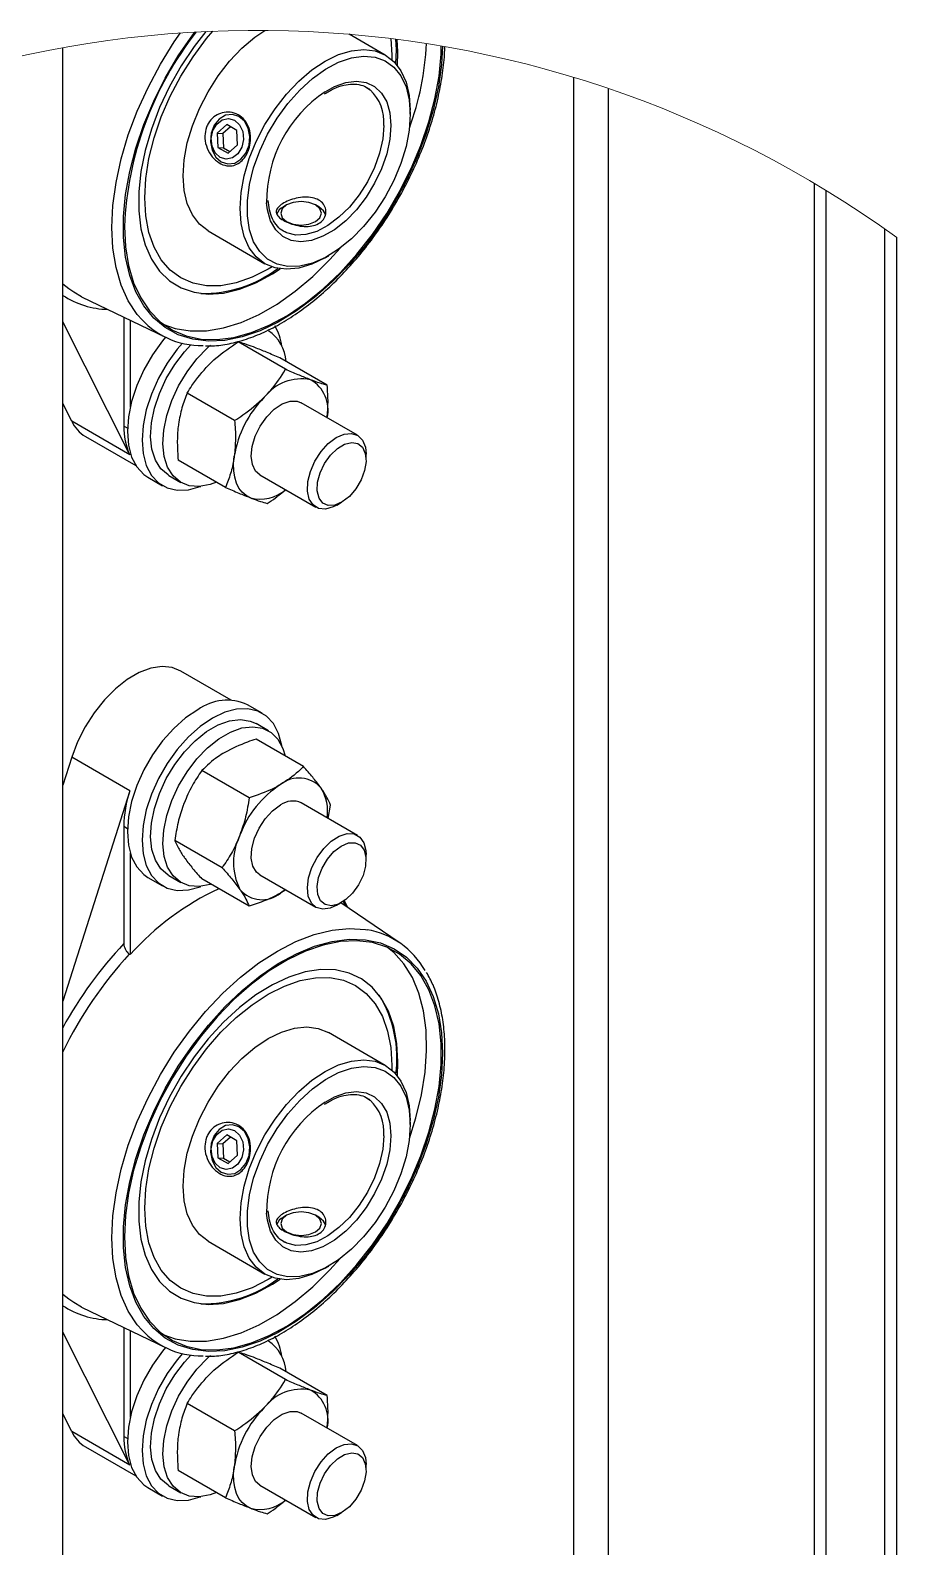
# Model space of a CAD drawing. Header units: millimetres. Extents: x -361 to 14022, y -1822 to 1455.
# Drawn here: x 4058.86 to 4079.74, y 468.51 to 505.03 of the extents above; entities that cross this region are included whole.
import ezdxf

# ---------------------------------------------------------------- set-up
doc = ezdxf.new("R2010")
doc.units = ezdxf.units.MM

msp = doc.modelspace()

# ---------------------------------------------------------------- linework, layer by layer
at = {"color": 7, "linetype": 'Continuous', "lineweight": 25}
for p, q in [((4067.416297, 504.432674), (4066.545342, 504.935463)), ((4059.644889, 452.791997), (4059.644889, 504.612203)), ((4071.948539, 503.899499), (4071.948539, 464.349326)), ((4072.797071, 464.349326), (4072.797071, 503.626724)), ((4068.017029, 503.006967), (4068.017029, 503.104933)), ((4063.594305, 502.758737), (4063.365757, 502.556058)), ((4063.365757, 502.556058), (4063.382172, 502.211984)), ((4063.365757, 502.556058), (4063.503551, 502.543743)), ((4063.686167, 502.705701), (4063.503551, 502.543743)), ((4063.503551, 502.543743), (4063.519954, 502.19967)), ((4063.839256, 502.617331), (4063.594305, 502.758737)), ((4063.855659, 502.273246), (4063.839256, 502.617331)), ((4063.382172, 502.211984), (4063.627123, 502.070578)), ((4063.382172, 502.211984), (4063.519954, 502.19967)), ((4063.519954, 502.19967), (4063.67303, 502.1113)), ((4063.627123, 502.070578), (4063.855659, 502.273246)), ((4077.74682, 501.346823), (4077.74682, 459.369238)), ((4078.029655, 501.176663), (4078.029655, 459.205957)), ((4065.038811, 500.823482), (4064.962255, 500.779279)), ((4065.81093, 500.779279), (4065.734362, 500.823482)), ((4063.144754, 500.201507), (4064.516531, 499.4096)), ((4065.040003, 500.152429), (4064.966499, 500.189038)), ((4079.443871, 500.250169), (4079.443871, 460.022362)), ((4079.736768, 460.43057), (4079.736768, 500.041541)), ((4065.966748, 499.553367), (4066.05159, 499.60235)), ((4060.099017, 498.614593), (4059.907984, 498.720654)), ((4060.099017, 498.614593), (4062.118315, 497.63815)), ((4061.25946, 494.805737), (4059.644889, 498.007842)), ((4061.115669, 498.122986), (4061.115669, 495.494815)), ((4061.271225, 498.047765), (4061.271225, 495.964797)), ((4065.011655, 496.865519), (4063.87025, 497.524436)), ((4066.016161, 496.480902), (4064.874755, 497.13982)), ((4059.859382, 495.613976), (4059.644889, 496.039399)), ((4063.786065, 495.635696), (4062.64466, 496.294614)), ((4066.745256, 495.277329), (4065.391575, 496.058794)), ((4061.25946, 494.805737), (4059.859382, 495.613976)), ((4060.192036, 495.250018), (4061.404859, 494.549867)), ((4063.564967, 494.021245), (4062.423562, 494.680162)), ((4066.952406, 494.684287), (4066.952406, 494.819482)), ((4061.697673, 494.265362), (4062.051224, 494.061252)), ((4062.196218, 494.312414), (4062.493204, 494.140967)), ((4064.39166, 494.326695), (4065.745341, 493.54523)), ((4066.245412, 493.594797), (4066.362499, 493.662413)), ((4063.704669, 488.898512), (4062.491845, 489.598652)), ((4064.451026, 488.583108), (4064.097475, 488.787218)), ((4064.60303, 488.160511), (4064.306044, 488.331958)), ((4065.443765, 487.299438), (4064.30236, 487.958356)), ((4059.859382, 487.522968), (4059.644889, 486.8499)), ((4061.25946, 486.714729), (4059.859382, 487.522968)), ((4064.137374, 486.545273), (4062.995969, 487.20419)), ((4061.25946, 486.714729), (4059.644889, 481.648477)), ((4066.745256, 485.642143), (4065.391575, 486.423608)), ((4066.03701, 486.051007), (4066.096961, 486.370059)), ((4061.115669, 485.859629), (4061.115669, 483.035751)), ((4063.484167, 484.861728), (4062.342774, 485.520645)), ((4061.271225, 485.210033), (4061.271225, 482.768901)), ((4066.952406, 485.049101), (4066.952406, 485.184296)), ((4061.697673, 484.630175), (4062.051224, 484.426077)), ((4062.196218, 484.677227), (4062.493204, 484.505781)), ((4064.39166, 484.691509), (4065.745341, 483.910044)), ((4064.137374, 483.932348), (4062.995969, 484.591266)), ((4065.007412, 484.336038), (4064.891612, 484.25109)), ((4065.016209, 484.33096), (4064.891612, 484.25109)), ((4066.245412, 483.959623), (4066.362499, 484.027227)), ((4067.751037, 483.062442), (4066.345333, 484.017321)), ((4066.423236, 484.065922), (4066.501092, 483.911522)), ((4061.271225, 482.768901), (4061.248349, 482.783838)), ((4067.416297, 480.099769), (4066.044508, 480.891677)), ((4063.594305, 478.425821), (4063.365757, 478.223141)), ((4063.839256, 478.284415), (4063.594305, 478.425821)), ((4068.017029, 478.67405), (4068.017029, 478.772016)), ((4063.365757, 478.223141), (4063.382172, 477.879067)), ((4063.365757, 478.223141), (4063.503551, 478.210827)), ((4063.686167, 478.372784), (4063.503551, 478.210827)), ((4063.503551, 478.210827), (4063.519954, 477.866753)), ((4063.855659, 477.940329), (4063.839256, 478.284415)), ((4063.382172, 477.879067), (4063.627123, 477.737661)), ((4063.382172, 477.879067), (4063.519954, 477.866753)), ((4063.519954, 477.866753), (4063.67303, 477.778383)), ((4063.627123, 477.737661), (4063.855659, 477.940329)), ((4065.038811, 476.490565), (4064.962255, 476.446362)), ((4065.81093, 476.446362), (4065.734362, 476.490565)), ((4063.144754, 475.868591), (4064.516531, 475.076683)), ((4065.040003, 475.819512), (4064.966499, 475.856121)), ((4065.966748, 475.22045), (4066.05159, 475.269433)), ((4060.099017, 474.281689), (4059.907984, 474.387737)), ((4060.099017, 474.281689), (4062.118315, 473.305233)), ((4061.25946, 470.472821), (4059.644889, 473.674925)), ((4061.115669, 473.790069), (4061.115669, 471.161898)), ((4061.271225, 473.714848), (4061.271225, 471.631881)), ((4065.011655, 472.532602), (4063.87025, 473.191532)), ((4066.016161, 472.147985), (4064.874755, 472.806903)), ((4063.786065, 471.30278), (4062.64466, 471.961697)), ((4059.859382, 471.28106), (4059.644889, 471.706482)), ((4066.745256, 470.944413), (4065.391575, 471.725877)), ((4061.25946, 470.472821), (4059.859382, 471.28106)), ((4060.192036, 470.917102), (4061.404859, 470.21695)), ((4066.952406, 470.35137), (4066.952406, 470.486565)), ((4063.564967, 469.688328), (4062.423562, 470.347246)), ((4061.697673, 469.932445), (4062.051224, 469.728347)), ((4062.196218, 469.979497), (4062.493204, 469.80805)), ((4064.39166, 469.993778), (4065.745341, 469.212314)), ((4066.245412, 469.261881), (4066.362499, 469.329496))]:
    msp.add_line(p, q, dxfattribs=at)
at = {"color": 8, "linetype": 'Continuous', "lineweight": 25}
for p, q in [((4067.547595, 504.830964), (4067.571043, 504.431303)), ((4067.571043, 504.431303), (4067.569589, 504.323121)), ((4061.201929, 495.445009), (4061.115669, 495.494815)), ((4061.115669, 485.859629), (4061.201929, 485.809835)), ((4067.571043, 480.098387), (4067.569589, 479.990204)), ((4061.201929, 471.112092), (4061.115669, 471.161898))]:
    msp.add_line(p, q, dxfattribs=at)
at = {"color": 8, "linetype": 'Continuous', "lineweight": 25, "flags": 128}
for points in [[(4061.458324, 498.164328), (4061.439764, 498.187383), (4061.223506, 498.514398), (4061.052417, 498.892613), (4060.928642, 499.317261), (4060.853755, 499.783011), (4060.828685, 500.284), (4060.853755, 500.813945), (4060.928642, 501.366158), (4061.052417, 501.933714), (4061.223506, 502.509459), (4061.439764, 503.086158), (4061.698483, 503.656574), (4061.996399, 504.213508), (4062.329768, 504.749986), (4062.484561, 504.966172)], [(4064.688062, 499.331637), (4064.594625, 499.276014), (4064.206134, 499.081143), (4063.824283, 498.948403), (4063.455605, 498.880096), (4063.106429, 498.877366), (4062.782704, 498.940261), (4062.489997, 499.06772), (4062.233292, 499.257537), (4062.016987, 499.506493), (4061.844789, 499.810298), (4061.719643, 500.16379), (4061.643683, 500.560888), (4061.61822, 500.99481), (4061.643683, 501.45814), (4061.719643, 501.942929), (4061.844789, 502.440902), (4062.016987, 502.943536), (4062.233292, 503.442224), (4062.489997, 503.928431), (4062.782704, 504.393848), (4063.106429, 504.8305), (4063.261961, 505.00886)], [(4065.965854, 503.551098), (4066.189586, 503.675683), (4066.461514, 503.77396), (4066.71946, 503.807481), (4066.954659, 503.775092), (4067.159091, 503.677901), (4067.325806, 503.519209), (4067.449104, 503.304442), (4067.524814, 503.040894), (4067.550336, 502.737542)], [(4067.550336, 502.737542), (4067.524814, 502.404734), (4067.449104, 502.053769), (4067.325806, 501.69663), (4067.159091, 501.345476), (4066.954659, 501.01225), (4066.71946, 500.708302), (4066.461514, 500.443991), (4066.189586, 500.228318), (4065.912949, 500.068625), (4065.641033, 499.970349), (4065.383076, 499.936827), (4065.147888, 499.969216), (4064.943444, 500.066408), (4064.776742, 500.225099), (4064.653431, 500.439866), (4064.577734, 500.703414), (4064.556657, 500.876077)], [(4067.38063, 502.737542), (4067.355072, 502.413734), (4067.279326, 502.072116), (4067.156135, 501.725038), (4066.989934, 501.385041), (4066.786741, 501.064428), (4066.553902, 500.774785), (4066.299831, 500.526567), (4066.033708, 500.328751), (4065.765153, 500.18849), (4065.503871, 500.110849), (4065.259313, 500.098642), (4065.040301, 500.15231), (4065.040003, 500.152429)], [(4059.907984, 498.720654), (4059.790384, 498.801108), (4059.644889, 498.919733)], [(4066.39651, 484.048005), (4066.428303, 484.003039), (4066.479014, 483.926519)], [(4061.458324, 473.831411), (4061.439764, 473.854466), (4061.223506, 474.181481), (4061.052417, 474.559697), (4060.928642, 474.984344), (4060.853755, 475.450095), (4060.828685, 475.951084), (4060.853755, 476.481028), (4060.928642, 477.033242), (4061.052417, 477.600797), (4061.223506, 478.176542), (4061.439764, 478.753241), (4061.698483, 479.323657), (4061.996399, 479.880591), (4062.329768, 480.417069), (4062.694394, 480.926319), (4063.085686, 481.40194), (4063.498746, 481.83796), (4063.928353, 482.228895), (4064.369117, 482.569822), (4064.815508, 482.85646), (4065.261888, 483.085211), (4065.702652, 483.253177), (4066.13227, 483.35826), (4066.545319, 483.399149), (4066.936623, 483.375307), (4066.975521, 483.369168)], [(4064.688062, 474.998721), (4064.594625, 474.943097), (4064.206134, 474.748226), (4063.824283, 474.615498), (4063.455605, 474.54718), (4063.106429, 474.54445), (4062.782704, 474.607345), (4062.489997, 474.734803), (4062.233292, 474.92462), (4062.016987, 475.173577), (4061.844789, 475.477382), (4061.719643, 475.830873), (4061.643683, 476.227971), (4061.61822, 476.661893), (4061.643683, 477.125224), (4061.719643, 477.610012), (4061.844789, 478.107985), (4062.016987, 478.610619), (4062.233292, 479.109307), (4062.489997, 479.595514), (4062.782704, 480.060931), (4063.106429, 480.497583), (4063.455605, 480.898007), (4063.824283, 481.25536), (4064.206134, 481.563505), (4064.594625, 481.817182), (4064.983129, 482.012053), (4065.36498, 482.144781), (4065.733658, 482.2131), (4066.082834, 482.21583), (4066.406559, 482.152935), (4066.699266, 482.025476), (4066.955971, 481.835647), (4067.172276, 481.586703), (4067.344474, 481.282886), (4067.46962, 480.929407), (4067.54558, 480.532308), (4067.571043, 480.098387), (4067.571043, 480.098387)], [(4065.965854, 479.218181), (4066.189586, 479.342767), (4066.461514, 479.441043), (4066.71946, 479.474564), (4066.954659, 479.442175), (4067.159091, 479.344984), (4067.325806, 479.186293), (4067.449104, 478.971525), (4067.524814, 478.707977), (4067.550336, 478.404625)], [(4067.550336, 478.404625), (4067.524814, 478.071817), (4067.449104, 477.720865), (4067.325806, 477.363726), (4067.159091, 477.012559), (4066.954659, 476.679333), (4066.71946, 476.375385), (4066.461514, 476.111074), (4066.189586, 475.895401), (4065.912949, 475.735708), (4065.641033, 475.637432), (4065.383076, 475.60391), (4065.147888, 475.636299), (4064.943444, 475.733491), (4064.776742, 475.892182), (4064.653431, 476.10695), (4064.577734, 476.370498), (4064.556657, 476.54316)], [(4067.38063, 478.404625), (4067.355072, 478.080817), (4067.279326, 477.739199), (4067.156135, 477.392121), (4066.989934, 477.052124), (4066.786741, 476.731511), (4066.553902, 476.441868), (4066.299831, 476.193651), (4066.033708, 475.995835), (4065.765153, 475.855573), (4065.503871, 475.777932), (4065.259313, 475.765725), (4065.040301, 475.819393), (4065.040003, 475.819512)], [(4059.907984, 474.387737), (4059.790384, 474.468192), (4059.644889, 474.586817)]]:
    msp.add_lwpolyline(points, dxfattribs=at)
at = {"color": 7, "linetype": 'Continuous', "lineweight": 25, "flags": 128}
for points in [[(4068.791198, 504.646929), (4068.77011, 504.208907), (4068.69521, 503.665884), (4068.571471, 503.10777), (4068.400477, 502.541848), (4068.184494, 501.975497), (4067.926311, 501.416107), (4067.629313, 500.870963), (4067.29735, 500.347169), (4066.934763, 499.851557), (4066.546284, 499.390586), (4066.136979, 498.970266), (4065.712165, 498.596092), (4065.277397, 498.272916), (4064.838325, 498.004969), (4064.400696, 497.795733), (4063.970207, 497.647937), (4063.552462, 497.563525), (4063.152908, 497.543581), (4062.776767, 497.588356), (4062.428926, 497.69729), (4062.11394, 497.868951), (4061.835896, 498.101099), (4061.598419, 498.390706), (4061.404621, 498.734005), (4061.257004, 499.126514), (4061.157524, 499.56313), (4061.107456, 500.038131), (4061.107456, 500.545355), (4061.157524, 501.078173), (4061.257004, 501.629647), (4061.404621, 502.192577), (4061.598419, 502.759643), (4061.835896, 503.323432), (4062.11394, 503.876599), (4062.428926, 504.411944), (4062.776767, 504.922481), (4062.828111, 504.98788)], [(4063.089274, 505.001362), (4062.80682, 504.640587), (4062.493753, 504.171558), (4062.215184, 503.67858), (4061.975693, 503.169747), (4061.779188, 502.653416), (4061.628925, 502.138062), (4061.527359, 501.63215), (4061.476146, 501.143988), (4061.476146, 500.681599), (4061.527359, 500.252553), (4061.628925, 499.863919), (4061.779188, 499.522062), (4061.975693, 499.232598), (4062.215184, 499.000283), (4062.493753, 498.828944), (4062.80682, 498.721369), (4063.149249, 498.679336), (4063.5154, 498.703547), (4063.899278, 498.793586), (4064.294564, 498.947986), (4064.694785, 499.164208), (4064.88155, 499.28542)], [(4063.144754, 500.201507), (4063.144635, 500.201579), (4062.935649, 500.363489), (4062.767529, 500.583251), (4062.644385, 500.855454), (4062.569272, 501.173409), (4062.544023, 501.529261), (4062.569272, 501.914271), (4062.644385, 502.318939), (4062.767529, 502.733322), (4062.935649, 503.147205), (4063.144635, 503.550394), (4063.389312, 503.932961), (4063.663672, 504.285499), (4063.960957, 504.599317), (4064.273845, 504.86668), (4064.517104, 505.029221)], [(4067.670654, 504.2219), (4067.683732, 504.560157), (4067.669355, 504.81561)], [(4067.706381, 504.178687), (4067.71953, 504.517015), (4067.702626, 504.811319)], [(4061.129807, 500.304647), (4061.154698, 499.81639), (4061.229037, 499.36324), (4061.351871, 498.951097), (4061.521577, 498.585328), (4061.735963, 498.270722), (4061.992215, 498.011359), (4062.28702, 497.810622), (4062.616502, 497.671147), (4062.976383, 497.594734), (4063.361978, 497.582396), (4063.768243, 497.634276), (4064.189886, 497.749706), (4064.621424, 497.927173), (4065.057217, 498.164376), (4065.491592, 498.458215), (4065.918886, 498.804863), (4066.333519, 499.199804), (4066.730093, 499.637874), (4067.103445, 500.113388), (4067.448687, 500.620123), (4067.761337, 501.151474), (4068.037318, 501.70054), (4068.273019, 502.260133), (4068.465387, 502.822967), (4068.611895, 503.381713), (4068.710636, 503.929087), (4068.760335, 504.457935), (4068.760335, 504.652234)], [(4065.966748, 499.553367), (4065.966414, 499.553176), (4065.645634, 499.397143), (4065.332746, 499.303254), (4065.035461, 499.273833), (4064.761101, 499.309595), (4064.516424, 499.40966), (4064.307438, 499.57157), (4064.139318, 499.791332), (4064.016174, 500.063547), (4063.941061, 500.38149), (4063.915812, 500.737341), (4063.941061, 501.122352), (4064.016174, 501.527031), (4064.139318, 501.941403), (4064.307438, 502.355286), (4064.516424, 502.758475), (4064.761101, 503.141054), (4065.035461, 503.493579), (4065.332746, 503.807398), (4065.645634, 504.074772), (4065.966414, 504.289111), (4066.287207, 504.445144), (4066.600095, 504.539021), (4066.897379, 504.568442), (4067.17174, 504.532679), (4067.416417, 504.432615), (4067.625391, 504.270705), (4067.793523, 504.050942), (4067.916667, 503.778728), (4067.99178, 503.460785), (4068.017029, 503.104933), (4068.017029, 503.104933)], [(4067.991578, 503.356393), (4068.017029, 503.006967), (4067.991578, 502.628132), (4067.915868, 502.229734), (4067.791866, 501.822062), (4067.62278, 501.41569), (4067.412995, 501.021143), (4067.167949, 500.648638), (4066.893982, 500.307818), (4066.598176, 500.007518), (4066.28822, 499.75551), (4065.972113, 499.558314), (4065.658068, 499.421056), (4065.354203, 499.347278), (4065.068387, 499.338885), (4064.808034, 499.396106), (4064.579879, 499.517461), (4064.389836, 499.699803), (4064.242815, 499.938401), (4064.142632, 500.227078), (4064.091884, 500.558372), (4064.091884, 500.923689), (4064.142632, 501.313563), (4064.242815, 501.717909), (4064.389836, 502.126249), (4064.579879, 502.52802), (4064.808034, 502.912792), (4065.068387, 503.27061), (4065.354203, 503.592213), (4065.658068, 503.869267), (4065.972113, 504.094597), (4066.28822, 504.262372), (4066.598176, 504.368242), (4066.893982, 504.409452), (4067.167949, 504.384955), (4067.412995, 504.295381), (4067.62278, 504.143043), (4067.791866, 503.931888), (4067.915868, 503.667386), (4067.991578, 503.356393)], [(4066.966342, 503.653236), (4066.989934, 503.638955), (4067.049598, 503.596409)], [(4063.332557, 501.978727), (4063.464867, 501.861986), (4063.622772, 501.81119), (4063.787209, 501.832457), (4063.938355, 501.923247), (4064.057981, 502.072581), (4064.131652, 502.262469), (4064.150487, 502.469989), (4064.112209, 502.670129), (4064.021443, 502.838739), (4063.889133, 502.95548), (4063.731228, 503.006276), (4063.566791, 502.984997), (4063.415646, 502.894207), (4063.296019, 502.744873), (4063.222348, 502.554985), (4063.203513, 502.347465), (4063.241791, 502.147325), (4063.332557, 501.978727)], [(4063.638269, 502.905472), (4063.784575, 502.862759), (4063.904404, 502.751835), (4063.979517, 502.589579), (4063.998496, 502.40068), (4063.958429, 502.213927), (4063.865434, 502.057715), (4063.733648, 501.955851), (4063.583147, 501.923843), (4063.436853, 501.966556), (4063.317024, 502.07748), (4063.241898, 502.239736), (4063.222932, 502.428623), (4063.262986, 502.615388), (4063.355993, 502.771588), (4063.487779, 502.873453), (4063.638269, 502.905472)], [(4064.932274, 500.514146), (4065.038871, 500.422045), (4065.198409, 500.360509), (4065.386592, 500.338908), (4065.574776, 500.360509), (4065.734314, 500.422045), (4065.840911, 500.514146), (4065.878343, 500.622781), (4065.840911, 500.731417), (4065.734314, 500.823518), (4065.574776, 500.885054), (4065.386592, 500.906666), (4065.198409, 500.885054), (4065.038871, 500.823518), (4064.932274, 500.731417), (4064.894842, 500.622781), (4064.932274, 500.514146)], [(4065.979384, 500.587889), (4065.930378, 500.680776), (4065.810858, 500.779315)], [(4062.077414, 497.944375), (4062.350248, 497.850188), (4062.717008, 497.789725), (4063.108253, 497.793456), (4063.518869, 497.861322), (4063.943516, 497.992428), (4064.376639, 498.185082), (4064.812624, 498.436769), (4065.245747, 498.744198), (4065.670394, 499.103363), (4066.08101, 499.509593), (4066.327142, 499.783893)], [(4062.12027, 497.637196), (4062.049042, 497.551175), (4061.806726, 497.215362), (4061.597549, 496.853062), (4061.427878, 496.475287), (4061.302864, 496.09352), (4061.226295, 495.719369), (4061.200522, 495.364185), (4061.226295, 495.038768), (4061.302864, 494.753011), (4061.427878, 494.515594), (4061.597549, 494.333716), (4061.697673, 494.265362)], [(4062.527381, 497.494515), (4062.402605, 497.347077), (4062.160276, 497.011252), (4061.951112, 496.648963), (4061.781429, 496.271189), (4061.656415, 495.889421), (4061.579858, 495.515271), (4061.554073, 495.160087), (4061.579858, 494.834669), (4061.656415, 494.548913), (4061.781429, 494.311484), (4061.951112, 494.129618), (4062.160276, 494.008823), (4062.402605, 493.952783), (4062.670707, 493.96319), (4062.95644, 494.039722), (4062.974893, 494.046744)], [(4062.196218, 494.312414), (4062.181555, 494.321116), (4062.006496, 494.471165), (4061.875009, 494.679638), (4061.791705, 494.939228), (4061.759495, 495.240851), (4061.779498, 495.573946), (4061.851036, 495.926841), (4061.97158, 496.287199), (4062.136923, 496.642395), (4062.341272, 496.979996), (4062.577473, 497.288175), (4062.734019, 497.457369)], [(4063.349031, 494.145902), (4063.197576, 494.091292), (4062.933551, 494.043597), (4062.691044, 494.06329), (4062.478541, 494.149669), (4062.303483, 494.299718), (4062.171995, 494.508191), (4062.088691, 494.767781), (4062.056481, 495.069404), (4062.076484, 495.402499), (4062.148022, 495.755394), (4062.268566, 496.115752), (4062.433909, 496.470948), (4062.638258, 496.808549), (4062.874459, 497.116729), (4063.134252, 497.384699), (4063.200902, 497.443493)], [(4064.39166, 494.326695), (4064.291929, 494.413896), (4064.213084, 494.571265), (4064.184557, 494.774719), (4064.208483, 495.009168), (4064.28306, 495.257243), (4064.402782, 495.500525), (4064.558743, 495.720991), (4064.739405, 495.902272), (4064.931356, 496.030935), (4065.12035, 496.09743), (4065.292393, 496.096822), (4065.391575, 496.058794)], [(4066.245412, 493.594797), (4066.161346, 493.552049), (4065.975033, 493.500706), (4065.808772, 493.516906), (4065.674876, 493.599435), (4065.583288, 493.742176), (4065.540802, 493.934532), (4065.550565, 494.162258), (4065.61185, 494.408449), (4065.720116, 494.654842), (4065.867328, 494.883176), (4066.042577, 495.076509), (4066.232871, 495.220514), (4066.424071, 495.304497), (4066.602026, 495.322224), (4066.753518, 495.272406), (4066.867315, 495.158704), (4066.934978, 494.989582), (4066.952406, 494.819482)], [(4066.934287, 494.841381), (4066.951655, 494.649311), (4066.916656, 494.430073), (4066.83241, 494.20317), (4066.706406, 493.988748), (4066.549837, 493.805858), (4066.376614, 493.670758), (4066.202115, 493.595453), (4066.041874, 493.58662), (4065.9101, 493.645068), (4065.818523, 493.765589), (4065.775274, 493.937465), (4065.784191, 494.145449), (4065.844475, 494.371041), (4065.950786, 494.5942), (4066.09367, 494.795092), (4066.260432, 494.955881), (4066.436254, 495.062276), (4066.605519, 495.104822), (4066.753172, 495.079728), (4066.866111, 494.989236), (4066.934287, 494.841381)], [(4064.168273, 493.770607), (4064.060914, 493.826242), (4063.967763, 493.905266), (4063.890432, 494.00632), (4063.83022, 494.127675), (4063.788175, 494.267257), (4063.765, 494.42267), (4063.761114, 494.591256), (4063.776564, 494.770141)], [(4062.491845, 489.598652), (4062.283837, 489.681514), (4062.03643, 489.705869), (4061.767458, 489.665016), (4061.485266, 489.560219), (4061.198615, 489.394744), (4060.916423, 489.173718), (4060.647451, 488.904019), (4060.400044, 488.594027), (4060.181903, 488.253363), (4059.999799, 487.8926), (4059.859382, 487.522968)], [(4062.897574, 488.66839), (4062.602889, 488.4685), (4062.317144, 488.215133), (4062.049042, 487.916001), (4061.806726, 487.580176), (4061.597549, 487.217875), (4061.427878, 486.840113), (4061.302864, 486.458345), (4061.226295, 486.084183), (4061.200522, 485.729011), (4061.226295, 485.403593), (4061.302864, 485.117837), (4061.427878, 484.880408), (4061.597549, 484.698542), (4061.697673, 484.630175)], [(4064.925503, 487.790485), (4064.922403, 487.809702), (4064.845835, 488.095458), (4064.72082, 488.332876), (4064.55115, 488.514753), (4064.341973, 488.635536), (4064.099657, 488.691588), (4063.831555, 488.681181), (4063.545822, 488.604637), (4063.251125, 488.464292)], [(4063.251125, 488.464292), (4062.95644, 488.264402), (4062.670707, 488.011034), (4062.402605, 487.711891), (4062.160276, 487.376078), (4061.951112, 487.013777), (4061.781429, 486.636003), (4061.656415, 486.254247), (4061.579858, 485.880085), (4061.554073, 485.524901), (4061.579858, 485.199483), (4061.656415, 484.913727), (4061.781429, 484.676309), (4061.951112, 484.494432), (4062.160276, 484.373649), (4062.402605, 484.317597), (4062.670707, 484.328004), (4062.95644, 484.404548), (4062.974893, 484.411569)], [(4062.196218, 484.677227), (4062.181555, 484.68593), (4062.006496, 484.83599), (4061.875009, 485.044464), (4061.791705, 485.304054), (4061.759495, 485.605665), (4061.779498, 485.93876), (4061.851036, 486.291655), (4061.97158, 486.652013), (4062.136923, 487.007209), (4062.341272, 487.344809), (4062.577473, 487.652989), (4062.837266, 487.920972), (4063.111543, 488.139363), (4063.390707, 488.300522), (4063.664984, 488.398798), (4063.924777, 488.43077), (4064.160978, 488.395306), (4064.306044, 488.331958)], [(4063.218795, 484.462627), (4063.197576, 484.456106), (4062.933551, 484.40841), (4062.691044, 484.428104), (4062.478541, 484.514483), (4062.303483, 484.664544), (4062.171995, 484.873017), (4062.088691, 485.132607), (4062.056481, 485.434218), (4062.076484, 485.767313), (4062.148022, 486.12022), (4062.268566, 486.480566), (4062.433909, 486.835762), (4062.638258, 487.173363), (4062.874459, 487.481542), (4063.134252, 487.749525), (4063.408529, 487.967916), (4063.687693, 488.129075), (4063.96197, 488.227352), (4064.221763, 488.259323), (4064.457964, 488.223859), (4064.662324, 488.122197), (4064.827668, 487.957903), (4064.948212, 487.736734), (4065.003263, 487.553736)], [(4064.39166, 484.691509), (4064.313935, 484.753188), (4064.225339, 484.899481), (4064.186155, 485.094579), (4064.199304, 485.324021), (4064.263784, 485.570784), (4064.374839, 485.816558), (4064.52422, 486.043127), (4064.700841, 486.233683), (4064.891612, 486.3741)], [(4066.245412, 483.959623), (4066.089009, 483.889528), (4065.908753, 483.863684), (4065.753447, 483.905514), (4065.634631, 484.011908), (4065.561091, 484.174975), (4065.53831, 484.382637), (4065.567957, 484.61947), (4065.64784, 484.867915), (4065.772032, 485.109564), (4065.931319, 485.326465), (4066.1139, 485.502561), (4066.306232, 485.624774), (4066.494035, 485.684045), (4066.663395, 485.675975), (4066.80175, 485.601159), (4066.898822, 485.465165), (4066.898822, 485.465165)], [(4066.817068, 485.405179), (4066.907703, 485.283454), (4066.949879, 485.110637), (4066.939866, 484.902092), (4066.878532, 484.676345), (4066.771339, 484.45346), (4066.627811, 484.253224), (4066.460704, 484.093448), (4066.284858, 483.988317), (4066.115903, 483.947178), (4065.968846, 483.97369), (4065.856766, 484.065493), (4065.789603, 484.214421), (4065.773343, 484.407254), (4065.809428, 484.626861), (4065.894639, 484.853717), (4066.021406, 485.067662), (4066.178488, 485.249694), (4066.351902, 485.38365), (4066.526245, 485.457607), (4066.686033, 485.464998), (4066.817068, 485.405179)], [(4066.898822, 485.465165), (4066.947435, 485.278054), (4066.952406, 485.184296)], [(4068.77011, 480.88878), (4068.795191, 480.396863), (4068.77011, 479.876002), (4068.69521, 479.332968), (4068.571471, 478.774854), (4068.400477, 478.208931), (4068.184494, 477.64258), (4067.926311, 477.08319), (4067.629313, 476.538046), (4067.29735, 476.014253), (4066.934763, 475.51864), (4066.546284, 475.05767), (4066.136979, 474.637349), (4065.712165, 474.263175), (4065.277397, 473.939999), (4064.838325, 473.672052), (4064.400696, 473.462816), (4063.970207, 473.31502), (4063.552462, 473.230608), (4063.152908, 473.210665), (4062.776767, 473.25544), (4062.428926, 473.364373), (4062.11394, 473.536034), (4061.835896, 473.768183), (4061.598419, 474.05779), (4061.404621, 474.401089), (4061.257004, 474.793597), (4061.157524, 475.230213), (4061.107456, 475.705214), (4061.107456, 476.212438), (4061.157524, 476.745256), (4061.257004, 477.29673), (4061.404621, 477.85966), (4061.598419, 478.426727), (4061.835896, 478.990515), (4062.11394, 479.543682), (4062.428926, 480.079027), (4062.776767, 480.589565), (4063.152908, 481.068631), (4063.552462, 481.509992), (4063.970207, 481.9079), (4064.400696, 482.257148), (4064.838325, 482.553192), (4065.277397, 482.792171), (4065.712165, 482.970973), (4066.136979, 483.087262), (4066.546284, 483.139535), (4066.934763, 483.127089), (4067.29735, 483.050116), (4067.629313, 482.909592), (4067.926311, 482.707353), (4068.184494, 482.446047), (4068.400477, 482.129081), (4068.571471, 481.760569), (4068.69521, 481.34534), (4068.77011, 480.88878)], [(4061.154698, 476.488729), (4061.129807, 475.971731), (4061.154698, 475.483473), (4061.229037, 475.030323), (4061.351871, 474.618181), (4061.521577, 474.252411), (4061.735963, 473.937806), (4061.992215, 473.678442), (4062.28702, 473.477705), (4062.616502, 473.33823), (4062.976383, 473.261817), (4063.361978, 473.249479), (4063.768243, 473.301359), (4064.189886, 473.416789), (4064.621424, 473.594256), (4065.057217, 473.831459), (4065.491592, 474.125298), (4065.918886, 474.471947), (4066.333519, 474.866887), (4066.730093, 475.304969), (4067.103445, 475.780471), (4067.448687, 476.287206), (4067.761337, 476.81857), (4068.037318, 477.367624), (4068.273019, 477.927216), (4068.465387, 478.490051), (4068.611895, 479.048797), (4068.710636, 479.59617), (4068.760335, 480.125018), (4068.760335, 480.628463), (4068.710636, 481.099935), (4068.611895, 481.533297), (4068.465387, 481.922885), (4068.273019, 482.263633), (4068.037318, 482.551082), (4067.761337, 482.781502), (4067.448687, 482.951887), (4067.103445, 483.06001), (4066.730093, 483.104463), (4066.333519, 483.084663), (4065.918886, 483.000871), (4065.491592, 482.854184), (4065.057217, 482.646509), (4064.621424, 482.380553), (4064.189886, 482.059785), (4063.768243, 481.688376), (4063.361978, 481.271191), (4062.976383, 480.813654), (4062.616502, 480.321737), (4062.28702, 479.801842), (4061.992215, 479.260751), (4061.735963, 478.705521), (4061.521577, 478.143378), (4061.351871, 477.581676), (4061.229037, 477.027722), (4061.154698, 476.488729)], [(4067.997622, 478.344639), (4068.152844, 478.834518), (4068.287562, 479.391094), (4068.374144, 479.934486), (4068.411457, 480.457624), (4068.398999, 480.953678), (4068.336951, 481.416186), (4068.226122, 481.839105), (4068.067943, 482.216938), (4067.864489, 482.544752), (4067.618417, 482.818266), (4067.4654, 482.944723)], [(4067.706381, 479.84577), (4067.71953, 480.18411), (4067.693876, 480.63074), (4067.617332, 481.040426), (4067.491149, 481.406422), (4067.317413, 481.722732), (4067.098974, 481.984158), (4066.839396, 482.186397), (4066.54297, 482.326146), (4066.214561, 482.401105), (4065.859543, 482.410034), (4065.483748, 482.352789), (4065.093361, 482.230314), (4064.694785, 482.044621), (4064.294564, 481.798764), (4063.899278, 481.496759), (4063.5154, 481.14359), (4063.149249, 480.745049), (4062.80682, 480.30767), (4062.493753, 479.838642), (4062.215184, 479.345663), (4061.975693, 478.83683), (4061.779188, 478.320499), (4061.628925, 477.805146), (4061.527359, 477.299233), (4061.476146, 476.811071), (4061.476146, 476.348682), (4061.527359, 475.919636), (4061.628925, 475.531002), (4061.779188, 475.189145), (4061.975693, 474.899681), (4062.215184, 474.667366), (4062.493753, 474.496027), (4062.80682, 474.388452), (4063.149249, 474.346419), (4063.5154, 474.370631), (4063.899278, 474.460669), (4064.294564, 474.615069), (4064.694785, 474.831291), (4064.88155, 474.952503)], [(4063.144754, 475.868591), (4063.144635, 475.868662), (4062.935649, 476.030572), (4062.767529, 476.250335), (4062.644385, 476.522537), (4062.569272, 476.840492), (4062.544023, 477.196344), (4062.569272, 477.581354), (4062.644385, 477.986022), (4062.767529, 478.400405), (4062.935649, 478.814288), (4063.144635, 479.217478), (4063.389312, 479.600044), (4063.663672, 479.952582), (4063.960957, 480.2664), (4064.273845, 480.533763), (4064.594625, 480.748101), (4064.915418, 480.904134), (4065.228306, 480.998023), (4065.52559, 481.027444), (4065.799951, 480.991681), (4066.044508, 480.891677)], [(4065.966748, 475.22045), (4065.966414, 475.220259), (4065.645634, 475.064226), (4065.332746, 474.970337), (4065.035461, 474.940916), (4064.761101, 474.976679), (4064.516424, 475.076743), (4064.307438, 475.238653), (4064.139318, 475.458415), (4064.016174, 475.73063), (4063.941061, 476.048573), (4063.915812, 476.404425), (4063.941061, 476.789435), (4064.016174, 477.194115), (4064.139318, 477.608486), (4064.307438, 478.022369), (4064.516424, 478.425558), (4064.761101, 478.808137), (4065.035461, 479.160663), (4065.332746, 479.474481), (4065.645634, 479.741856), (4065.966414, 479.956194), (4066.287207, 480.112227), (4066.600095, 480.206104), (4066.897379, 480.235525), (4067.17174, 480.199762), (4067.416417, 480.099698), (4067.625391, 479.937788), (4067.793523, 479.718026), (4067.916667, 479.445823), (4067.99178, 479.127868), (4068.017029, 478.772016), (4068.017029, 478.772016)], [(4067.991578, 479.023476), (4068.017029, 478.67405), (4067.991578, 478.295215), (4067.915868, 477.896818), (4067.791866, 477.489146), (4067.62278, 477.082773), (4067.412995, 476.688226), (4067.167949, 476.315721), (4066.893982, 475.974902), (4066.598176, 475.674601), (4066.28822, 475.422593), (4065.972113, 475.225397), (4065.658068, 475.088139), (4065.354203, 475.014361), (4065.068387, 475.005968), (4064.808034, 475.063189), (4064.579879, 475.184544), (4064.389836, 475.366886), (4064.242815, 475.605484), (4064.142632, 475.894161), (4064.091884, 476.225456), (4064.091884, 476.590773), (4064.142632, 476.980646), (4064.242815, 477.384992), (4064.389836, 477.793344), (4064.579879, 478.195103), (4064.808034, 478.579875), (4065.068387, 478.937693), (4065.354203, 479.259296), (4065.658068, 479.536351), (4065.972113, 479.76168), (4066.28822, 479.929455), (4066.598176, 480.035325), (4066.893982, 480.076536), (4067.167949, 480.052038), (4067.412995, 479.962464), (4067.62278, 479.810127), (4067.791866, 479.598971), (4067.915868, 479.33447), (4067.991578, 479.023476)], [(4066.966342, 479.32032), (4066.989934, 479.306038), (4067.049598, 479.263492)], [(4063.332557, 477.64581), (4063.464867, 477.529069), (4063.622772, 477.478274), (4063.787209, 477.499541), (4063.938355, 477.59033), (4064.057981, 477.739664), (4064.131652, 477.929552), (4064.150487, 478.137072), (4064.112209, 478.337212), (4064.021443, 478.505822), (4063.889133, 478.622564), (4063.731228, 478.673359), (4063.566791, 478.65208), (4063.415646, 478.56129), (4063.296019, 478.411957), (4063.222348, 478.222068), (4063.203513, 478.014549), (4063.241791, 477.814408), (4063.332557, 477.64581)], [(4063.638269, 478.572555), (4063.784575, 478.529843), (4063.904404, 478.418918), (4063.979517, 478.256663), (4063.998496, 478.067764), (4063.958429, 477.88101), (4063.865434, 477.724799), (4063.733648, 477.622946), (4063.583147, 477.590927), (4063.436853, 477.633639), (4063.317024, 477.744563), (4063.241898, 477.906819), (4063.222932, 478.095706), (4063.262986, 478.282472), (4063.355993, 478.438671), (4063.487779, 478.540536), (4063.638269, 478.572555)], [(4064.932274, 476.181229), (4065.038871, 476.089128), (4065.198409, 476.027592), (4065.386592, 476.005991), (4065.574776, 476.027592), (4065.734314, 476.089128), (4065.840911, 476.181229), (4065.878343, 476.289864), (4065.840911, 476.3985), (4065.734314, 476.490601), (4065.574776, 476.552137), (4065.386592, 476.573749), (4065.198409, 476.552137), (4065.038871, 476.490601), (4064.932274, 476.3985), (4064.894842, 476.289864), (4064.932274, 476.181229)], [(4065.979384, 476.254984), (4065.930378, 476.34786), (4065.810858, 476.446398)], [(4062.077414, 473.611458), (4062.350248, 473.517271), (4062.717008, 473.456808), (4063.108253, 473.460539), (4063.518869, 473.528405), (4063.943516, 473.659511), (4064.376639, 473.852166), (4064.812624, 474.103852), (4065.245747, 474.411281), (4065.670394, 474.770447), (4066.08101, 475.176676), (4066.327142, 475.450977)], [(4062.12027, 473.30428), (4062.049042, 473.218258), (4061.806726, 472.882446), (4061.597549, 472.520145), (4061.427878, 472.142371), (4061.302864, 471.760615), (4061.226295, 471.386453), (4061.200522, 471.031268), (4061.226295, 470.705851), (4061.302864, 470.420094), (4061.427878, 470.182677), (4061.597549, 470.0008), (4061.697673, 469.932445)], [(4062.527381, 473.161598), (4062.402605, 473.01416), (4062.160276, 472.678347), (4061.951112, 472.316047), (4061.781429, 471.938272), (4061.656415, 471.556505), (4061.579858, 471.182354), (4061.554073, 470.82717), (4061.579858, 470.501753), (4061.656415, 470.215996), (4061.781429, 469.978579), (4061.951112, 469.796701), (4062.160276, 469.675907), (4062.402605, 469.619866), (4062.670707, 469.630273), (4062.95644, 469.706806), (4062.974893, 469.713827)], [(4062.196218, 469.979497), (4062.181555, 469.988199), (4062.006496, 470.138248), (4061.875009, 470.346721), (4061.791705, 470.606311), (4061.759495, 470.907935), (4061.779498, 471.241029), (4061.851036, 471.593924), (4061.97158, 471.954282), (4062.136923, 472.309478), (4062.341272, 472.647079), (4062.577473, 472.955259), (4062.734019, 473.124452)], [(4063.349031, 469.812985), (4063.197576, 469.758376), (4062.933551, 469.71068), (4062.691044, 469.730373), (4062.478541, 469.816752), (4062.303483, 469.966813), (4062.171995, 470.175274), (4062.088691, 470.434864), (4062.056481, 470.736488), (4062.076484, 471.069582), (4062.148022, 471.422478), (4062.268566, 471.782835), (4062.433909, 472.138031), (4062.638258, 472.475632), (4062.874459, 472.783812), (4063.134252, 473.051782), (4063.200902, 473.110577)], [(4064.39166, 469.993778), (4064.291929, 470.08098), (4064.213084, 470.238348), (4064.184557, 470.441802), (4064.208483, 470.676251), (4064.28306, 470.924326), (4064.402782, 471.167608), (4064.558743, 471.388074), (4064.739405, 471.569355), (4064.931356, 471.698018), (4065.12035, 471.764513), (4065.292393, 471.763905), (4065.391575, 471.725877)], [(4066.245412, 469.261881), (4066.161346, 469.219132), (4065.975033, 469.167789), (4065.808772, 469.183989), (4065.674876, 469.266518), (4065.583288, 469.409259), (4065.540802, 469.601615), (4065.550565, 469.829341), (4065.61185, 470.075532), (4065.720116, 470.321926), (4065.867328, 470.550259), (4066.042577, 470.743593), (4066.232871, 470.887597), (4066.424071, 470.97158), (4066.602026, 470.989307), (4066.753518, 470.939489), (4066.867315, 470.825787), (4066.934978, 470.656665), (4066.952406, 470.486565)], [(4066.934287, 470.508464), (4066.951655, 470.316394), (4066.916656, 470.097156), (4066.83241, 469.870253), (4066.706406, 469.655832), (4066.549837, 469.472941), (4066.376614, 469.337841), (4066.202115, 469.262536), (4066.041874, 469.253715), (4065.9101, 469.312151), (4065.818523, 469.432672), (4065.775274, 469.604548), (4065.784191, 469.812532), (4065.844475, 470.038124), (4065.950786, 470.261284), (4066.09367, 470.462175), (4066.260432, 470.622965), (4066.436254, 470.729359), (4066.605519, 470.771905), (4066.753172, 470.746811), (4066.866111, 470.65632), (4066.934287, 470.508464)], [(4064.168273, 469.437691), (4064.060914, 469.493326), (4063.967763, 469.572349), (4063.890432, 469.673403), (4063.83022, 469.794758), (4063.788175, 469.93434), (4063.765, 470.089754), (4063.761114, 470.258339), (4063.776564, 470.437225)]]:
    msp.add_lwpolyline(points, dxfattribs=at)
at = {"color": 7, "linetype": 'Continuous', "lineweight": 18}
for centre, radius, start, end in [((4064.316479, 478.702151), 26.327835, 54.1473368, 122.5282362), ((4064.316479, 478.702102), 26.327881, 151.1841241, 259.7793821)]:
    msp.add_arc(centre, radius, start, end, dxfattribs=at)
at = {"color": 7, "linetype": 'Continuous', "lineweight": 25}
for centre, radius, start, end in [((4069.248205, 499.966322), 8.125445, 141.8126886, 177.6136442), ((4061.563913, 505.026603), 6.849133, 339.9420777, 357.3544621), ((4067.741957, 500.906758), 3.185447, 123.8877552, 180.5518577), ((4065.111217, 500.477465), 0.336573, 116.2688383, 159.5057639), ((4063.022012, 501.693415), 3.001498, 269.0634189, 306.9501708), ((4062.988266, 499.412945), 1.974782, 219.2186001, 271.0374009), ((4064.044254, 496.984791), 0.984784, 3.9187909, 55.4302115), ((4063.563403, 497.227413), 1.376453, 8.2814487, 29.6885023), ((4065.400454, 495.498506), 1.136797, 79.1233933, 142.390128), ((4065.198759, 495.88663), 0.838794, 347.0212639, 60.2516411), ((4066.349245, 494.35662), 2.605704, 135.2128771, 170.8686398), ((4060.61493, 495.970539), 0.835457, 205.2638343, 239.5901064), ((4062.649805, 495.455403), 1.534642, 178.5283934, 205.0452311), ((4064.405476, 494.678264), 0.93814, 255.3541295, 310.6173371), ((4063.600417, 487.688813), 1.205636, 65.6519558, 125.6593193), ((4066.216127, 484.79606), 2.455774, 122.6392188, 159.7717351), ((4065.336716, 486.3192), 0.703529, 40.5335595, 129.2476857), ((4063.96348, 485.820392), 2.848081, 161.6987055, 179.2106348), ((4065.183998, 485.970626), 0.498278, 65.3804906, 125.9297709), ((4064.93023, 486.214138), 1.096354, 352.0793635, 30.8548192), ((4065.218411, 484.991934), 1.460788, 153.4370256, 206.5629744), ((4066.108215, 478.480854), 6.46404, 114.6958798, 138.4426385), ((4064.446513, 484.795917), 0.703526, 220.5338851, 309.2472364), ((4066.645204, 481.416281), 1.980625, 29.2559701, 80.3996839), ((4064.79321, 480.273532), 2.903026, 352.3879689, 31.619309), ((4067.741957, 476.573841), 3.185447, 123.8877552, 180.5518577), ((4065.111217, 476.144548), 0.336573, 116.2688383, 159.5057639), ((4063.022132, 477.36027), 3.001243, 269.0530645, 306.950943), ((4062.98828, 475.08006), 1.974813, 219.2190421, 271.0369588), ((4064.044254, 472.651874), 0.984784, 3.9187909, 55.4302115), ((4063.563403, 472.894496), 1.376453, 8.2814487, 29.6885023), ((4065.400454, 471.16559), 1.136797, 79.1233933, 142.390128), ((4065.198759, 471.553713), 0.838794, 347.0212639, 60.2516411), ((4066.349312, 470.023669), 2.605775, 135.2133827, 170.8681342), ((4060.61493, 471.637622), 0.835457, 205.2638343, 239.5901064), ((4062.649805, 471.122486), 1.534642, 178.5283934, 205.0452311), ((4064.405476, 470.345347), 0.93814, 255.3541295, 310.6173371)]:
    msp.add_arc(centre, radius, start, end, dxfattribs=at)
at = {"color": 8, "linetype": 'Continuous', "lineweight": 25}
for centre, radius, start, end in [((4066.33045, 502.826), 1.053899, 355.1852531, 46.9709613), ((4060.796085, 500.42781), 2.121139, 237.1306434, 268.3207197), ((4068.386324, 476.209972), 9.972647, 136.8076241, 151.2278995), ((4068.425509, 476.17124), 9.759, 137.3444157, 154.1246857), ((4066.330487, 478.493098), 1.053863, 355.1842911, 46.9719233), ((4060.796085, 476.094893), 2.121139, 237.1306434, 268.3207197)]:
    msp.add_arc(centre, radius, start, end, dxfattribs=at)
at = {"color": 7, "linetype": 'Continuous', "lineweight": 25}
for points, knots in [([(4063.081895, 497.432323), (4063.138042, 497.430561), (4063.329561, 497.42455), (4063.662589, 497.478469), (4064.07977, 497.588137), (4064.504914, 497.75844), (4064.933029, 497.982061), (4065.359149, 498.25769), (4065.778531, 498.581414), (4066.186603, 498.949525), (4066.579058, 499.357742), (4066.951713, 499.801505), (4067.300642, 500.275855), (4067.622074, 500.775601), (4067.912548, 501.295262), (4068.16888, 501.829167), (4068.388269, 502.371521), (4068.568075, 502.916461), (4068.706918, 503.45815), (4068.800459, 503.990864), (4068.843117, 504.383431), (4068.847682, 504.596955), (4068.848537, 504.636975)], [0, 0, 0, 0, 0.016907991, 0.057674201, 0.100926053, 0.146803554, 0.195292042, 0.246264359, 0.299505181, 0.354754848, 0.411701056, 0.469988884, 0.529228537, 0.589008744, 0.648905399, 0.70848962, 0.767340457, 0.825056526, 0.88127089, 0.935655839, 0.987940356, 1, 1, 1, 1]), ([(4065.951597, 503.501578), (4066.027046, 503.546504), (4066.173466, 503.633688), (4066.404089, 503.713771), (4066.624229, 503.745864), (4066.822578, 503.720181), (4066.964743, 503.667605), (4067.022874, 503.610765), (4067.036568, 503.597375)], [0, 0, 0, 0, 0.225500112, 0.43761295, 0.624459333, 0.791535098, 0.950890921, 1, 1, 1, 1]), ([(4063.106321, 502.694281), (4063.121419, 502.729013), (4063.162758, 502.824112), (4063.275125, 502.94762), (4063.441255, 503.039486), (4063.630124, 503.07186), (4063.829114, 503.032284), (4064.005765, 502.910582), (4064.126166, 502.719966), (4064.176277, 502.494274), (4064.162051, 502.270854), (4064.099607, 502.077425), (4064.003866, 501.925064), (4063.879061, 501.814539), (4063.721316, 501.754909), (4063.538275, 501.768502), (4063.356493, 501.863941), (4063.199873, 502.029518), (4063.093852, 502.244123), (4063.051806, 502.478442), (4063.088904, 502.625323), (4063.106321, 502.694281)], [0, 0, 0, 0, 0.0301953039, 0.082677465, 0.1297588509, 0.1797987099, 0.2326961723, 0.2879363435, 0.3464654312, 0.4086774517, 0.4697628902, 0.5233819727, 0.5695755998, 0.6120507246, 0.6544729544, 0.7007927076, 0.7542607813, 0.814942609, 0.879976513, 0.9436511196, 1, 1, 1, 1]), ([(4065.034901, 500.162741), (4065.011392, 500.170805), (4064.926743, 500.199842), (4064.804929, 500.312245), (4064.688358, 500.491406), (4064.615609, 500.70628), (4064.601195, 500.858816), (4064.594137, 500.933512)], [0, 0, 0, 0, 0.0791120463, 0.2848537557, 0.5109980086, 0.76053909, 1, 1, 1, 1]), ([(4065.662836, 500.998469), (4065.71382, 500.983483), (4065.813753, 500.954108), (4065.931244, 500.852527), (4065.992612, 500.71737), (4065.985047, 500.569113), (4065.905295, 500.436311), (4065.768226, 500.345684), (4065.59704, 500.303384), (4065.406866, 500.304926), (4065.21368, 500.343808), (4065.038267, 500.408432), (4064.901117, 500.486728), (4064.807338, 500.569856), (4064.773562, 500.67739), (4064.833754, 500.780868), (4064.944305, 500.862378), (4065.094416, 500.935938), (4065.272671, 500.990496), (4065.466735, 501.022764), (4065.597951, 501.006508), (4065.662836, 500.998469)], [0, 0, 0, 0, 0.052316215, 0.102543581, 0.148758552, 0.195035047, 0.244153283, 0.296817315, 0.353934631, 0.416818507, 0.484142004, 0.548685801, 0.601480932, 0.64050885, 0.67078061, 0.704483633, 0.750542969, 0.806797859, 0.869361139, 0.935400341, 1, 1, 1, 1]), ([(4063.156401, 496.96786), (4063.213871, 497.023059), (4063.432006, 497.232577), (4063.684372, 497.400646), (4063.87025, 497.524436)], [0, 0, 0, 0, 0.263458699, 1, 1, 1, 1]), ([(4064.271461, 497.390469), (4064.259742, 497.394927), (4064.180734, 497.424987), (4064.048107, 497.473308), (4063.924573, 497.50882), (4063.87025, 497.524436)], [0, 0, 0, 0, 0.088897081, 0.599351995, 1, 1, 1, 1]), ([(4064.874755, 497.13982), (4064.768555, 497.185955), (4064.568797, 497.272735), (4064.366301, 497.352916), (4064.271461, 497.390469)], [0, 0, 0, 0, 0.531641672, 1, 1, 1, 1]), ([(4062.64466, 496.294614), (4062.681096, 496.355296), (4062.826576, 496.597584), (4063.015097, 496.809226), (4063.156401, 496.96786)], [0, 0, 0, 0, 0.250456462, 1, 1, 1, 1]), ([(4064.499902, 496.192273), (4064.553928, 496.248703), (4064.749475, 496.452953), (4064.901577, 496.6923), (4065.011655, 496.865519)], [0, 0, 0, 0, 0.2762833567, 1, 1, 1, 1]), ([(4065.614962, 496.614881), (4065.60287, 496.619537), (4065.502282, 496.658264), (4065.30062, 496.740579), (4065.112617, 496.821866), (4065.011655, 496.865519)], [0, 0, 0, 0, 0.059494805, 0.494929357, 1, 1, 1, 1]), ([(4066.016161, 496.480902), (4065.958365, 496.497553), (4065.822787, 496.536613), (4065.690726, 496.586348), (4065.614962, 496.614881)], [0, 0, 0, 0, 0.42628523, 1, 1, 1, 1]), ([(4066.015374, 495.698675), (4066.024927, 495.821075), (4066.045271, 496.081736), (4066.02625, 496.342557), (4066.016161, 496.480902)], [0, 0, 0, 0, 0.469576821, 1, 1, 1, 1]), ([(4062.64466, 496.294614), (4062.598201, 496.178026), (4062.501682, 495.935812), (4062.456498, 495.678951), (4062.433063, 495.545729)], [0, 0, 0, 0, 0.48134336, 1, 1, 1, 1]), ([(4063.786065, 495.635696), (4063.852614, 495.678368), (4064.107095, 495.841543), (4064.333042, 496.043287), (4064.499902, 496.192273)], [0, 0, 0, 0, 0.261510117, 1, 1, 1, 1]), ([(4063.786065, 495.635696), (4063.796526, 495.489713), (4063.817222, 495.200918), (4063.790017, 494.912679), (4063.776564, 494.770141)], [0, 0, 0, 0, 0.505491514, 1, 1, 1, 1]), ([(4062.433063, 495.545729), (4062.430562, 495.526498), (4062.411147, 495.377223), (4062.396559, 495.087552), (4062.414399, 494.818402), (4062.423562, 494.680162)], [0, 0, 0, 0, 0.0671030336, 0.5208516674, 1, 1, 1, 1]), ([(4063.776564, 494.770141), (4063.773829, 494.751104), (4063.753687, 494.61089), (4063.696809, 494.355774), (4063.608419, 494.131499), (4063.564967, 494.021245)], [0, 0, 0, 0, 0.073964052, 0.544759626, 1, 1, 1, 1]), ([(4063.564967, 494.021245), (4063.671171, 493.975108), (4063.870932, 493.888329), (4064.073433, 493.808156), (4064.168273, 493.770607)], [0, 0, 0, 0, 0.531653147, 1, 1, 1, 1]), ([(4064.168273, 493.770607), (4064.179992, 493.766144), (4064.258987, 493.73606), (4064.391626, 493.687778), (4064.515151, 493.652251), (4064.569472, 493.636628)], [0, 0, 0, 0, 0.088908676, 0.599336764, 1, 1, 1, 1]), ([(4064.569472, 493.636628), (4064.636435, 493.678741), (4064.792905, 493.777143), (4064.931942, 493.899108), (4065.011477, 493.968876)], [0, 0, 0, 0, 0.427963687, 1, 1, 1, 1]), ([(4064.30236, 487.958356), (4064.232702, 487.935744), (4063.972648, 487.851328), (4063.727554, 487.729101), (4063.548111, 487.639614)], [0, 0, 0, 0, 0.267859892, 1, 1, 1, 1]), ([(4063.548111, 487.639614), (4063.490705, 487.60498), (4063.28923, 487.483424), (4063.11824, 487.320612), (4062.995969, 487.20419)], [0, 0, 0, 0, 0.284926721, 1, 1, 1, 1]), ([(4062.995969, 487.20419), (4062.914345, 487.082936), (4062.747506, 486.835092), (4062.628898, 486.560837), (4062.568318, 486.420759)], [0, 0, 0, 0, 0.489238473, 1, 1, 1, 1]), ([(4065.443765, 487.299438), (4065.403672, 487.258674), (4065.238771, 487.091013), (4065.041169, 486.961813), (4064.891612, 486.864026)], [0, 0, 0, 0, 0.243136396, 1, 1, 1, 1]), ([(4065.871417, 486.77642), (4065.863512, 486.787554), (4065.798486, 486.879153), (4065.65874, 487.056187), (4065.518578, 487.214785), (4065.443765, 487.299438)], [0, 0, 0, 0, 0.060607507, 0.498585953, 1, 1, 1, 1]), ([(4064.891612, 486.864026), (4064.830114, 486.830426), (4064.590061, 486.699267), (4064.330466, 486.610958), (4064.137374, 486.545273)], [0, 0, 0, 0, 0.2561843299, 1, 1, 1, 1]), ([(4064.137374, 486.545273), (4064.112714, 486.392637), (4064.063202, 486.086175), (4063.96241, 485.792552), (4063.911819, 485.645171)], [0, 0, 0, 0, 0.49806026, 1, 1, 1, 1]), ([(4066.096961, 486.370059), (4066.069682, 486.432726), (4066.00761, 486.575327), (4065.920337, 486.704187), (4065.871417, 486.77642)], [0, 0, 0, 0, 0.439453712, 1, 1, 1, 1]), ([(4062.568318, 486.420759), (4062.560694, 486.400726), (4062.502482, 486.247766), (4062.41417, 485.949582), (4062.366789, 485.664924), (4062.342774, 485.520645)], [0, 0, 0, 0, 0.06917941, 0.52821242, 1, 1, 1, 1]), ([(4062.342774, 485.520645), (4062.370047, 485.457982), (4062.432113, 485.31538), (4062.519392, 485.186528), (4062.568318, 485.114296)], [0, 0, 0, 0, 0.439428647, 1, 1, 1, 1]), ([(4063.911819, 485.645171), (4063.903962, 485.625298), (4063.845114, 485.476437), (4063.714521, 485.207051), (4063.560829, 484.976651), (4063.484167, 484.861728)], [0, 0, 0, 0, 0.0716856202, 0.536958151, 1, 1, 1, 1]), ([(4062.568318, 485.114296), (4062.576218, 485.103157), (4062.641206, 485.011527), (4062.781011, 484.834532), (4062.921162, 484.675924), (4062.995969, 484.591266)], [0, 0, 0, 0, 0.060610726, 0.498593458, 1, 1, 1, 1]), ([(4063.484167, 484.861728), (4063.56335, 484.772879), (4063.713331, 484.604591), (4063.848169, 484.423962), (4063.911819, 484.338697)], [0, 0, 0, 0, 0.527954343, 1, 1, 1, 1]), ([(4063.911819, 484.338697), (4063.919397, 484.327806), (4063.971369, 484.253121), (4064.05503, 484.121619), (4064.111725, 483.991304), (4064.137374, 483.932348)], [0, 0, 0, 0, 0.08548988, 0.586270242, 1, 1, 1, 1]), ([(4064.891612, 484.25109), (4064.830114, 484.217489), (4064.590063, 484.086331), (4064.330466, 483.998028), (4064.137374, 483.932348)], [0, 0, 0, 0, 0.256185678, 1, 1, 1, 1]), ([(4061.115669, 483.035751), (4061.115671, 483.034861), (4061.115729, 483.011191), (4061.123715, 482.962314), (4061.150412, 482.89441), (4061.189289, 482.834944), (4061.224608, 482.799777), (4061.245164, 482.785977), (4061.248349, 482.783838)], [0, 0, 0, 0, 0.009071096, 0.241224777, 0.498533396, 0.747750879, 0.960911149, 1, 1, 1, 1]), ([(4063.081895, 473.099407), (4063.138042, 473.097644), (4063.329561, 473.091633), (4063.662589, 473.145552), (4064.07977, 473.255221), (4064.504914, 473.425523), (4064.933029, 473.649144), (4065.359149, 473.924773), (4065.778531, 474.248497), (4066.186603, 474.616608), (4066.579058, 475.024825), (4066.951713, 475.468588), (4067.300642, 475.942939), (4067.622075, 476.442684), (4067.912546, 476.962345), (4068.168888, 477.496251), (4068.388242, 478.038605), (4068.568175, 478.583542), (4068.70656, 479.125242), (4068.801725, 479.657915), (4068.845688, 480.108286), (4068.855571, 480.465749), (4068.847254, 480.806464), (4068.809112, 481.197085), (4068.715071, 481.634024), (4068.587135, 482.018808), (4068.463784, 482.242007), (4068.408655, 482.341762)], [0, 0, 0, 0, 0.0139488904, 0.0475805263, 0.0832627868, 0.121111177, 0.1611135992, 0.2031651514, 0.2470881932, 0.2926685079, 0.3396484478, 0.3877352094, 0.4366072148, 0.4859251704, 0.5353391948, 0.5844954646, 0.6330467014, 0.6806617679, 0.7270379466, 0.7719048788, 0.8150389804, 0.8393795346, 0.8607508387, 0.8997357785, 0.9367115512, 0.9717143465, 1, 1, 1, 1]), ([(4065.951597, 479.168661), (4066.027046, 479.213587), (4066.173466, 479.300771), (4066.404089, 479.380854), (4066.624229, 479.412947), (4066.822578, 479.387265), (4066.964743, 479.334689), (4067.022874, 479.277848), (4067.036568, 479.264458)], [0, 0, 0, 0, 0.225500112, 0.43761295, 0.624459333, 0.791535098, 0.950890921, 1, 1, 1, 1]), ([(4063.106321, 478.361364), (4063.121419, 478.396096), (4063.162758, 478.491195), (4063.275125, 478.614703), (4063.441255, 478.706569), (4063.630124, 478.738943), (4063.829114, 478.699367), (4064.005765, 478.577666), (4064.126166, 478.387049), (4064.176277, 478.161357), (4064.162051, 477.937938), (4064.099607, 477.744508), (4064.003866, 477.592147), (4063.879061, 477.481622), (4063.721316, 477.421992), (4063.538275, 477.435585), (4063.356493, 477.531025), (4063.199873, 477.696601), (4063.093852, 477.911206), (4063.051806, 478.145525), (4063.088904, 478.292406), (4063.106321, 478.361364)], [0, 0, 0, 0, 0.0301953039, 0.082677465, 0.1297588509, 0.1797987099, 0.2326961723, 0.2879363435, 0.3464654312, 0.4086774517, 0.4697628902, 0.5233819727, 0.5695755998, 0.6120507246, 0.6544729544, 0.7007927076, 0.7542607813, 0.814942609, 0.879976513, 0.9436511196, 1, 1, 1, 1]), ([(4065.034901, 475.829824), (4065.011392, 475.837888), (4064.926743, 475.866925), (4064.804929, 475.979328), (4064.688358, 476.158489), (4064.615609, 476.373363), (4064.601195, 476.525899), (4064.594137, 476.600595)], [0, 0, 0, 0, 0.0791120463, 0.2848537557, 0.5109980086, 0.76053909, 1, 1, 1, 1]), ([(4065.662836, 476.665552), (4065.71382, 476.650566), (4065.813753, 476.621192), (4065.931244, 476.51961), (4065.992612, 476.384453), (4065.985047, 476.236196), (4065.905295, 476.103395), (4065.768226, 476.012767), (4065.59704, 475.970467), (4065.406866, 475.97201), (4065.21368, 476.010892), (4065.038267, 476.075515), (4064.901117, 476.153811), (4064.807338, 476.23694), (4064.773562, 476.344474), (4064.833754, 476.447952), (4064.944305, 476.529462), (4065.094419, 476.603017), (4065.272668, 476.657599), (4065.466736, 476.689843), (4065.597951, 476.67359), (4065.662836, 476.665552)], [0, 0, 0, 0, 0.052316182, 0.102543517, 0.148758458, 0.195034924, 0.244153129, 0.296817128, 0.353934408, 0.416818245, 0.484141699, 0.548685455, 0.601480553, 0.640508446, 0.670780187, 0.704483188, 0.750542495, 0.80679735, 0.869361768, 0.935400382, 1, 1, 1, 1]), ([(4063.156401, 472.634943), (4063.213871, 472.690142), (4063.432008, 472.899661), (4063.684373, 473.067737), (4063.87025, 473.191532)], [0, 0, 0, 0, 0.2634566553, 1, 1, 1, 1]), ([(4064.271461, 473.057552), (4064.259742, 473.062011), (4064.180734, 473.092071), (4064.048104, 473.140388), (4063.924573, 473.175911), (4063.87025, 473.191532)], [0, 0, 0, 0, 0.088896364, 0.599347165, 1, 1, 1, 1]), ([(4064.874755, 472.806903), (4064.768555, 472.853039), (4064.568797, 472.939819), (4064.366301, 473.019999), (4064.271461, 473.057552)], [0, 0, 0, 0, 0.531641672, 1, 1, 1, 1]), ([(4062.64466, 471.961697), (4062.681096, 472.02238), (4062.826576, 472.264667), (4063.015097, 472.476309), (4063.156401, 472.634943)], [0, 0, 0, 0, 0.250456462, 1, 1, 1, 1]), ([(4064.499902, 471.859356), (4064.553928, 471.915787), (4064.749475, 472.120036), (4064.901577, 472.359383), (4065.011655, 472.532602)], [0, 0, 0, 0, 0.2762833567, 1, 1, 1, 1]), ([(4065.614962, 472.281965), (4065.60287, 472.28662), (4065.502282, 472.325347), (4065.30062, 472.407662), (4065.112617, 472.488949), (4065.011655, 472.532602)], [0, 0, 0, 0, 0.059494805, 0.494929357, 1, 1, 1, 1]), ([(4066.016161, 472.147985), (4065.958365, 472.164636), (4065.822787, 472.203696), (4065.690726, 472.253431), (4065.614962, 472.281965)], [0, 0, 0, 0, 0.42628523, 1, 1, 1, 1]), ([(4062.64466, 471.961697), (4062.598201, 471.845109), (4062.501682, 471.602895), (4062.456498, 471.346035), (4062.433063, 471.212812)], [0, 0, 0, 0, 0.48134336, 1, 1, 1, 1]), ([(4063.786065, 471.30278), (4063.852614, 471.345451), (4064.107095, 471.508627), (4064.333042, 471.71037), (4064.499902, 471.859356)], [0, 0, 0, 0, 0.261510117, 1, 1, 1, 1]), ([(4066.015374, 471.365758), (4066.024927, 471.488158), (4066.045271, 471.748819), (4066.02625, 472.00964), (4066.016161, 472.147985)], [0, 0, 0, 0, 0.469576821, 1, 1, 1, 1]), ([(4062.433063, 471.212812), (4062.430562, 471.193581), (4062.411147, 471.044306), (4062.396559, 470.754635), (4062.414399, 470.485485), (4062.423562, 470.347246)], [0, 0, 0, 0, 0.0671030336, 0.5208516674, 1, 1, 1, 1]), ([(4063.786065, 471.30278), (4063.796526, 471.156796), (4063.817222, 470.868002), (4063.790017, 470.579762), (4063.776564, 470.437225)], [0, 0, 0, 0, 0.505491514, 1, 1, 1, 1]), ([(4063.776564, 470.437225), (4063.773829, 470.418187), (4063.753687, 470.277973), (4063.696809, 470.022857), (4063.608419, 469.798582), (4063.564967, 469.688328)], [0, 0, 0, 0, 0.073964052, 0.544759626, 1, 1, 1, 1]), ([(4063.564967, 469.688328), (4063.671171, 469.642192), (4063.870932, 469.555412), (4064.073433, 469.475239), (4064.168273, 469.437691)], [0, 0, 0, 0, 0.531653147, 1, 1, 1, 1]), ([(4064.168273, 469.437691), (4064.179992, 469.433228), (4064.258987, 469.403143), (4064.391626, 469.354861), (4064.515151, 469.319334), (4064.569472, 469.303711)], [0, 0, 0, 0, 0.088908676, 0.599336764, 1, 1, 1, 1]), ([(4064.569472, 469.303711), (4064.636435, 469.345824), (4064.792905, 469.444226), (4064.931942, 469.566191), (4065.011477, 469.63596)], [0, 0, 0, 0, 0.427963687, 1, 1, 1, 1])]:
    msp.add_open_spline(points, degree=3, knots=knots, dxfattribs=at)

doc.saveas('drawing.dxf')
